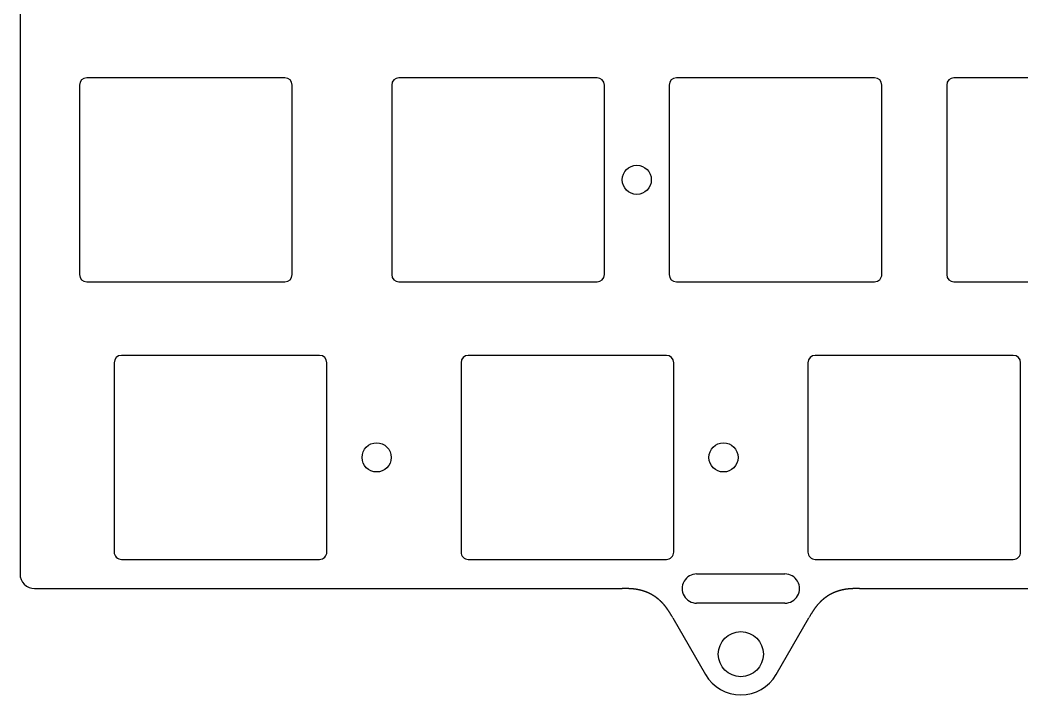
# Model space of a CAD drawing. Header units: millimetres. Extents: x -9 to 276, y -92 to 16.
# Drawn here: x -9 to 59.8, y -92.5 to -46.2 of the extents above; entities that cross this region are included whole.
import ezdxf

# ---------------------------------------------------------------- set-up
doc = ezdxf.new("R2010")
doc.units = ezdxf.units.MM
doc.layers.get('0').update_dxf_attribs({"linetype": 'CONTINUOUS'})
doc.layers.add('Edge.Cuts', color=53, linetype='CONTINUOUS', true_color=0xc8a339)

msp = doc.modelspace()

# ---------------------------------------------------------------- linework, layer by layer
for points in [[(-4.91875, -50.65), (-4.91875, -63.65, 0.414212391), (-4.41875, -64.15), (9.18125, -64.15, 0.414213562), (9.68125, -63.65), (9.68125, -50.65, 0.414213562), (9.18125, -50.15), (-4.41875, -50.15, 0.414212391)], [(16.5125, -50.65), (16.5125, -63.65, 0.414212391), (17.0125, -64.15), (30.6125, -64.15, 0.414213562), (31.1125, -63.65), (31.1125, -50.65, 0.414213562), (30.6125, -50.15), (17.0125, -50.15, 0.414212391)]]:
    msp.add_lwpolyline(points, format="xyb", close=True)
msp.add_circle((33.3375, -57.15), 1)
at = {"layer": 'Edge.Cuts', "linetype": 'CONTINUOUS'}
for p, q in [((-9, 8), (-9, -84.2)), ((49.6625, -50.15), (36.0625, -50.15)), ((68.7125, -50.15), (55.1125, -50.15)), ((35.5625, -50.65), (35.5625, -63.65)), ((50.1625, -63.65), (50.1625, -50.65)), ((54.6125, -50.65), (54.6125, -63.65)), ((36.0625, -64.15), (49.6625, -64.15)), ((55.1125, -64.15), (68.7125, -64.15)), ((37.450012, -84.2), (43.512487, -84.2)), ((-8, -85.2), (32.340611, -85.2)), ((32.373517, -85.200003), (32.340611, -85.2)), ((32.421548, -85.200038), (32.373517, -85.200003)), ((32.461283, -85.200126), (32.421548, -85.200038)), ((32.49654, -85.200269), (32.461283, -85.200126)), ((32.528874, -85.20047), (32.49654, -85.200269)), ((32.5591, -85.20073), (32.528874, -85.20047)), ((32.58771, -85.201049), (32.5591, -85.20073)), ((32.615026, -85.201427), (32.58771, -85.201049)), ((32.641277, -85.201866), (32.615026, -85.201427)), ((32.666627, -85.202365), (32.641277, -85.201866)), ((32.691205, -85.202926), (32.666627, -85.202365)), ((32.715109, -85.203547), (32.691205, -85.202926)), ((32.738419, -85.20423), (32.715109, -85.203547)), ((32.761199, -85.204974), (32.738419, -85.20423)), ((32.783503, -85.20578), (32.761199, -85.204974)), ((32.805377, -85.206648), (32.783503, -85.20578)), ((32.826858, -85.207578), (32.805377, -85.206648)), ((32.847979, -85.20857), (32.826858, -85.207578)), ((32.86877, -85.209625), (32.847979, -85.20857)), ((32.889255, -85.210742), (32.86877, -85.209625)), ((32.909456, -85.211922), (32.889255, -85.210742)), ((32.929393, -85.213165), (32.909456, -85.211922)), ((32.949083, -85.214471), (32.929393, -85.213165)), ((32.968542, -85.21584), (32.949083, -85.214471)), ((32.987784, -85.217273), (32.968542, -85.21584)), ((33.006821, -85.218769), (32.987784, -85.217273)), ((33.025665, -85.220329), (33.006821, -85.218769)), ((33.044327, -85.221952), (33.025665, -85.220329)), ((33.062815, -85.22364), (33.044327, -85.221952)), ((33.08114, -85.225392), (33.062815, -85.22364)), ((33.09931, -85.227208), (33.08114, -85.225392)), ((33.117331, -85.229088), (33.09931, -85.227208)), ((33.13521, -85.231033), (33.117331, -85.229088)), ((33.152955, -85.233043), (33.13521, -85.231033)), ((33.170571, -85.235118), (33.152955, -85.233043)), ((33.188064, -85.237258), (33.170571, -85.235118)), ((33.20544, -85.239463), (33.188064, -85.237258)), ((33.222702, -85.241733), (33.20544, -85.239463)), ((33.239856, -85.244069), (33.222702, -85.241733)), ((33.256906, -85.246471), (33.239856, -85.244069)), ((33.273857, -85.248938), (33.256906, -85.246471)), ((33.290711, -85.251472), (33.273857, -85.248938)), ((33.307473, -85.254072), (33.290711, -85.251472)), ((33.324146, -85.256738), (33.307473, -85.254072)), ((33.340734, -85.259471), (33.324146, -85.256738)), ((33.357239, -85.26227), (33.340734, -85.259471)), ((33.373664, -85.265137), (33.357239, -85.26227)), ((33.390013, -85.268071), (33.373664, -85.265137)), ((33.406288, -85.271072), (33.390013, -85.268071)), ((33.422492, -85.27414), (33.406288, -85.271072)), ((33.438626, -85.277276), (33.422492, -85.27414)), ((33.454694, -85.28048), (33.438626, -85.277276)), ((33.470697, -85.283753), (33.454694, -85.28048)), ((33.486638, -85.287093), (33.470697, -85.283753)), ((33.502519, -85.290503), (33.486638, -85.287093)), ((47.481202, -85.286049), (47.468262, -85.288795)), ((47.494124, -85.28336), (47.481202, -85.286049)), ((47.507028, -85.280728), (47.494124, -85.28336)), ((47.519915, -85.278151), (47.507028, -85.280728)), ((47.532783, -85.27563), (47.519915, -85.278151)), ((47.545633, -85.273164), (47.532783, -85.27563)), ((47.558466, -85.270753), (47.545633, -85.273164)), ((47.57128, -85.268394), (47.558466, -85.270753)), ((47.584076, -85.266089), (47.57128, -85.268394)), ((47.596854, -85.263836), (47.584076, -85.266089)), ((47.609614, -85.261635), (47.596854, -85.263836)), ((47.622355, -85.259485), (47.609614, -85.261635)), ((47.635078, -85.257386), (47.622355, -85.259485)), ((47.647783, -85.255337), (47.635078, -85.257386)), ((47.660469, -85.253337), (47.647783, -85.255337)), ((47.673137, -85.251386), (47.660469, -85.253337)), ((47.685786, -85.249483), (47.673137, -85.251386)), ((47.698416, -85.247627), (47.685786, -85.249483)), ((47.711028, -85.245819), (47.698416, -85.247627)), ((47.723621, -85.244057), (47.711028, -85.245819)), ((47.736195, -85.242341), (47.723621, -85.244057)), ((47.74875, -85.240669), (47.736195, -85.242341)), ((47.761286, -85.239043), (47.74875, -85.240669)), ((47.773804, -85.23746), (47.761286, -85.239043)), ((47.786302, -85.235921), (47.773804, -85.23746)), ((47.798782, -85.234424), (47.786302, -85.235921)), ((47.811242, -85.23297), (47.798782, -85.234424)), ((47.823683, -85.231557), (47.811242, -85.23297)), ((47.836105, -85.230185), (47.823683, -85.231557)), ((47.848508, -85.228854), (47.836105, -85.230185)), ((47.860892, -85.227562), (47.848508, -85.228854)), ((47.873256, -85.22631), (47.860892, -85.227562)), ((47.8856, -85.225095), (47.873256, -85.22631)), ((47.897926, -85.223919), (47.8856, -85.225095)), ((47.910231, -85.22278), (47.897926, -85.223919)), ((47.922517, -85.221678), (47.910231, -85.22278)), ((47.934784, -85.220612), (47.922517, -85.221678)), ((47.947031, -85.219582), (47.934784, -85.220612)), ((47.959258, -85.218586), (47.947031, -85.219582)), ((47.971465, -85.217625), (47.959258, -85.218586)), ((47.983652, -85.216698), (47.971465, -85.217625)), ((47.99582, -85.215804), (47.983652, -85.216698)), ((48.007968, -85.214942), (47.99582, -85.215804)), ((48.020095, -85.214112), (48.007968, -85.214942)), ((48.032203, -85.213313), (48.020095, -85.214112)), ((48.04429, -85.212545), (48.032203, -85.213313)), ((48.056358, -85.211808), (48.04429, -85.212545)), ((48.068405, -85.211099), (48.056358, -85.211808)), ((48.080432, -85.21042), (48.068405, -85.211099)), ((48.092439, -85.209769), (48.080432, -85.21042)), ((48.104425, -85.209146), (48.092439, -85.209769)), ((48.116391, -85.208549), (48.104425, -85.209146)), ((48.128336, -85.20798), (48.116391, -85.208549)), ((48.140261, -85.207436), (48.128336, -85.20798)), ((48.152165, -85.206917), (48.140261, -85.207436)), ((48.164049, -85.206423), (48.152165, -85.206917)), ((48.175912, -85.205953), (48.164049, -85.206423)), ((48.187754, -85.205507), (48.175912, -85.205953)), ((48.199576, -85.205084), (48.187754, -85.205507)), ((48.211376, -85.204683), (48.199576, -85.205084)), ((48.223156, -85.204303), (48.211376, -85.204683)), ((48.234915, -85.203945), (48.223156, -85.204303)), ((48.25837, -85.203289), (48.234915, -85.203945)), ((48.28174, -85.20271), (48.25837, -85.203289)), ((48.305026, -85.202203), (48.28174, -85.20271)), ((48.328226, -85.201764), (48.305026, -85.202203)), ((48.351341, -85.201387), (48.328226, -85.201764)), ((48.37437, -85.201069), (48.351341, -85.201387)), ((48.397312, -85.200803), (48.37437, -85.201069)), ((48.420167, -85.200585), (48.397312, -85.200803)), ((48.442936, -85.200411), (48.420167, -85.200585)), ((48.465616, -85.200275), (48.442936, -85.200411)), ((48.488208, -85.200173), (48.465616, -85.200275)), ((48.510712, -85.2001), (48.488208, -85.200173)), ((48.533127, -85.200051), (48.510712, -85.2001)), ((48.577688, -85.200006), (48.533127, -85.200051)), ((48.621888, -85.2), (48.577688, -85.200006)), ((48.621888, -85.2), (218.078111, -85.2)), ((33.518341, -85.29398), (33.502519, -85.290503)), ((33.534107, -85.297527), (33.518341, -85.29398)), ((33.549819, -85.301143), (33.534107, -85.297527)), ((33.565477, -85.304829), (33.549819, -85.301143)), ((33.581084, -85.308584), (33.565477, -85.304829)), ((33.596642, -85.312409), (33.581084, -85.308584)), ((33.612152, -85.316304), (33.596642, -85.312409)), ((33.627615, -85.32027), (33.612152, -85.316304)), ((33.643034, -85.324306), (33.627615, -85.32027)), ((33.658408, -85.328413), (33.643034, -85.324306)), ((33.673741, -85.332591), (33.658408, -85.328413)), ((33.689032, -85.33684), (33.673741, -85.332591)), ((33.704284, -85.341161), (33.689032, -85.33684)), ((33.719497, -85.345554), (33.704284, -85.341161)), ((33.734674, -85.350019), (33.719497, -85.345554)), ((33.749814, -85.354557), (33.734674, -85.350019)), ((33.764919, -85.359167), (33.749814, -85.354557)), ((33.77999, -85.36385), (33.764919, -85.359167)), ((33.780644, -85.364055), (33.77999, -85.36385)), ((33.788181, -85.36643), (33.780644, -85.364055)), ((33.79571, -85.368824), (33.788181, -85.36643)), ((33.803231, -85.371236), (33.79571, -85.368824)), ((33.810744, -85.373666), (33.803231, -85.371236)), ((33.818249, -85.376115), (33.810744, -85.373666)), ((33.825746, -85.378583), (33.818249, -85.376115)), ((33.833236, -85.381069), (33.825746, -85.378583)), ((33.840717, -85.383573), (33.833236, -85.381069)), ((33.84819, -85.386095), (33.840717, -85.383573)), ((33.855655, -85.388636), (33.84819, -85.386095)), ((33.863112, -85.391196), (33.855655, -85.388636)), ((33.87056, -85.393773), (33.863112, -85.391196)), ((33.878001, -85.396369), (33.87056, -85.393773)), ((33.885433, -85.398984), (33.878001, -85.396369)), ((33.892858, -85.401617), (33.885433, -85.398984)), ((33.900274, -85.404268), (33.892858, -85.401617)), ((33.907682, -85.406937), (33.900274, -85.404268)), ((33.915081, -85.409624), (33.907682, -85.406937)), ((33.922472, -85.41233), (33.915081, -85.409624)), ((33.929855, -85.415054), (33.922472, -85.41233)), ((33.93723, -85.417797), (33.929855, -85.415054)), ((33.944596, -85.420557), (33.93723, -85.417797)), ((33.951954, -85.423336), (33.944596, -85.420557)), ((33.959303, -85.426133), (33.951954, -85.423336)), ((33.966644, -85.428948), (33.959303, -85.426133)), ((33.973977, -85.431781), (33.966644, -85.428948)), ((33.981301, -85.434633), (33.973977, -85.431781)), ((33.988616, -85.437503), (33.981301, -85.434633)), ((33.995923, -85.44039), (33.988616, -85.437503)), ((34.003222, -85.443296), (33.995923, -85.44039)), ((34.010512, -85.44622), (34.003222, -85.443296)), ((34.017793, -85.449162), (34.010512, -85.44622)), ((34.025065, -85.452123), (34.017793, -85.449162)), ((34.032329, -85.455101), (34.025065, -85.452123)), ((34.039585, -85.458097), (34.032329, -85.455101)), ((34.046831, -85.461111), (34.039585, -85.458097)), ((34.054069, -85.464144), (34.046831, -85.461111)), ((34.061298, -85.467194), (34.054069, -85.464144)), ((34.068518, -85.470263), (34.061298, -85.467194)), ((34.07573, -85.473349), (34.068518, -85.470263)), ((34.082933, -85.476453), (34.07573, -85.473349)), ((34.090126, -85.479576), (34.082933, -85.476453)), ((34.097312, -85.482716), (34.090126, -85.479576)), ((34.104488, -85.485874), (34.097312, -85.482716)), ((34.111655, -85.48905), (34.104488, -85.485874)), ((34.118813, -85.492244), (34.111655, -85.48905)), ((34.125962, -85.495456), (34.118813, -85.492244)), ((34.133102, -85.498686), (34.125962, -85.495456)), ((34.140234, -85.501934), (34.133102, -85.498686)), ((34.147356, -85.5052), (34.140234, -85.501934)), ((34.154469, -85.508483), (34.147356, -85.5052)), ((34.161573, -85.511784), (34.154469, -85.508483)), ((34.168668, -85.515103), (34.161573, -85.511784)), ((34.175754, -85.51844), (34.168668, -85.515103)), ((34.182831, -85.521795), (34.175754, -85.51844)), ((34.189898, -85.525167), (34.182831, -85.521795)), ((34.196956, -85.528558), (34.189898, -85.525167)), ((34.204005, -85.531966), (34.196956, -85.528558)), ((34.211045, -85.535391), (34.204005, -85.531966)), ((34.218075, -85.538835), (34.211045, -85.535391)), ((34.225097, -85.542296), (34.218075, -85.538835)), ((34.232108, -85.545775), (34.225097, -85.542296)), ((34.239111, -85.549271), (34.232108, -85.545775)), ((34.246104, -85.552786), (34.239111, -85.549271)), ((34.253088, -85.556317), (34.246104, -85.552786)), ((34.260062, -85.559867), (34.253088, -85.556317)), ((34.267027, -85.563434), (34.260062, -85.559867)), ((34.273982, -85.567019), (34.267027, -85.563434)), ((34.280928, -85.570621), (34.273982, -85.567019)), ((34.287864, -85.574241), (34.280928, -85.570621)), ((34.294791, -85.577879), (34.287864, -85.574241)), ((34.301708, -85.581534), (34.294791, -85.577879)), ((34.308616, -85.585206), (34.301708, -85.581534)), ((34.315514, -85.588897), (34.308616, -85.585206)), ((34.322402, -85.592604), (34.315514, -85.588897)), ((34.329281, -85.596329), (34.322402, -85.592604)), ((34.33615, -85.600072), (34.329281, -85.596329)), ((34.343009, -85.603832), (34.33615, -85.600072)), ((34.349859, -85.60761), (34.343009, -85.603832)), ((34.356698, -85.611405), (34.349859, -85.60761)), ((34.363528, -85.615218), (34.356698, -85.611405)), ((34.370348, -85.619048), (34.363528, -85.615218)), ((34.377159, -85.622895), (34.370348, -85.619048)), ((34.383959, -85.62676), (34.377159, -85.622895)), ((34.39075, -85.630642), (34.383959, -85.62676)), ((34.39753, -85.634542), (34.39075, -85.630642)), ((34.404301, -85.638459), (34.39753, -85.634542)), ((34.411062, -85.642393), (34.404301, -85.638459)), ((34.417813, -85.646344), (34.411062, -85.642393)), ((34.424553, -85.650313), (34.417813, -85.646344)), ((34.431284, -85.654299), (34.424553, -85.650313)), ((34.438005, -85.658303), (34.431284, -85.654299)), ((34.444715, -85.662324), (34.438005, -85.658303)), ((34.451416, -85.666362), (34.444715, -85.662324)), ((34.458106, -85.670417), (34.451416, -85.666362)), ((34.464787, -85.67449), (34.458106, -85.670417)), ((34.471457, -85.678579), (34.464787, -85.67449)), ((34.478116, -85.682686), (34.471457, -85.678579)), ((34.484766, -85.68681), (34.478116, -85.682686)), ((34.491405, -85.690952), (34.484766, -85.68681)), ((34.498034, -85.69511), (34.491405, -85.690952)), ((34.504653, -85.699286), (34.498034, -85.69511)), ((34.511262, -85.703479), (34.504653, -85.699286)), ((34.51786, -85.707688), (34.511262, -85.703479)), ((34.524448, -85.711915), (34.51786, -85.707688)), ((34.531025, -85.71616), (34.524448, -85.711915)), ((34.537592, -85.720421), (34.531025, -85.71616)), ((34.544148, -85.724699), (34.537592, -85.720421)), ((34.550694, -85.728994), (34.544148, -85.724699)), ((34.55723, -85.733307), (34.550694, -85.728994)), ((34.563755, -85.737636), (34.55723, -85.733307)), ((34.570269, -85.741982), (34.563755, -85.737636)), ((34.576773, -85.746346), (34.570269, -85.741982)), ((34.583267, -85.750726), (34.576773, -85.746346)), ((34.589749, -85.755123), (34.583267, -85.750726)), ((34.596222, -85.759538), (34.589749, -85.755123)), ((34.602683, -85.763969), (34.596222, -85.759538)), ((34.609134, -85.768417), (34.602683, -85.763969)), ((34.615574, -85.772882), (34.609134, -85.768417)), ((34.622003, -85.777364), (34.615574, -85.772882)), ((34.628422, -85.781863), (34.622003, -85.777364)), ((34.634829, -85.786379), (34.628422, -85.781863)), ((34.641226, -85.790911), (34.634829, -85.786379)), ((34.647613, -85.795461), (34.641226, -85.790911)), ((34.653988, -85.800027), (34.647613, -85.795461)), ((34.660352, -85.80461), (34.653988, -85.800027)), ((34.666706, -85.80921), (34.660352, -85.80461)), ((34.673048, -85.813826), (34.666706, -85.80921)), ((34.67938, -85.81846), (34.673048, -85.813826)), ((34.685701, -85.82311), (34.67938, -85.81846)), ((34.69201, -85.827777), (34.685701, -85.82311)), ((34.698309, -85.83246), (34.69201, -85.827777)), ((34.704597, -85.837161), (34.698309, -85.83246)), ((34.710873, -85.841878), (34.704597, -85.837161)), ((34.717139, -85.846611), (34.710873, -85.841878)), ((34.723393, -85.851362), (34.717139, -85.846611)), ((34.729636, -85.856129), (34.723393, -85.851362)), ((34.735868, -85.860913), (34.729636, -85.856129)), ((34.742089, -85.865713), (34.735868, -85.860913)), ((34.748299, -85.87053), (34.742089, -85.865713)), ((34.754497, -85.875363), (34.748299, -85.87053)), ((34.760684, -85.880213), (34.754497, -85.875363)), ((34.76686, -85.88508), (34.760684, -85.880213)), ((34.773025, -85.889963), (34.76686, -85.88508)), ((34.779178, -85.894863), (34.773025, -85.889963)), ((34.78532, -85.899779), (34.779178, -85.894863)), ((34.79145, -85.904712), (34.78532, -85.899779)), ((34.797569, -85.909662), (34.79145, -85.904712)), ((34.803677, -85.914627), (34.797569, -85.909662)), ((34.809773, -85.91961), (34.803677, -85.914627)), ((34.815858, -85.924608), (34.809773, -85.91961)), ((34.821931, -85.929623), (34.815858, -85.924608)), ((34.827993, -85.934655), (34.821931, -85.929623)), ((34.834043, -85.939703), (34.827993, -85.934655)), ((34.845023, -85.948931), (34.834043, -85.939703)), ((34.855928, -85.958183), (34.845023, -85.948931)), ((34.86676, -85.96746), (34.855928, -85.958183)), ((34.877518, -85.97676), (34.86676, -85.96746)), ((46.090572, -85.971913), (46.084615, -85.977075)), ((46.096541, -85.966767), (46.090572, -85.971913)), ((46.102521, -85.961638), (46.096541, -85.966767)), ((46.108513, -85.956524), (46.102521, -85.961638)), ((46.114517, -85.951427), (46.108513, -85.956524)), ((46.120533, -85.946347), (46.114517, -85.951427)), ((46.12656, -85.941282), (46.120533, -85.946347)), ((46.132599, -85.936234), (46.12656, -85.941282)), ((46.13865, -85.931202), (46.132599, -85.936234)), ((46.144712, -85.926187), (46.13865, -85.931202)), ((46.150786, -85.921188), (46.144712, -85.926187)), ((46.156871, -85.916205), (46.150786, -85.921188)), ((46.162968, -85.911239), (46.156871, -85.916205)), ((46.169077, -85.906289), (46.162968, -85.911239)), ((46.175197, -85.901355), (46.169077, -85.906289)), ((46.181328, -85.896438), (46.175197, -85.901355)), ((46.187471, -85.891538), (46.181328, -85.896438)), ((46.193626, -85.886653), (46.187471, -85.891538)), ((46.199791, -85.881786), (46.193626, -85.886653)), ((46.205969, -85.876935), (46.199791, -85.881786)), ((46.212157, -85.8721), (46.205969, -85.876935)), ((46.218357, -85.867282), (46.212157, -85.8721)), ((46.224568, -85.86248), (46.218357, -85.867282)), ((46.230791, -85.857695), (46.224568, -85.86248)), ((46.237025, -85.852926), (46.230791, -85.857695)), ((46.24327, -85.848174), (46.237025, -85.852926)), ((46.249526, -85.843439), (46.24327, -85.848174)), ((46.255794, -85.83872), (46.249526, -85.843439)), ((46.262072, -85.834018), (46.255794, -85.83872)), ((46.268362, -85.829332), (46.262072, -85.834018)), ((46.274663, -85.824664), (46.268362, -85.829332)), ((46.280975, -85.820011), (46.274663, -85.824664)), ((46.287299, -85.815376), (46.280975, -85.820011)), ((46.293633, -85.810757), (46.287299, -85.815376)), ((46.299978, -85.806155), (46.293633, -85.810757)), ((46.306334, -85.801569), (46.299978, -85.806155)), ((46.312702, -85.797), (46.306334, -85.801569)), ((46.31908, -85.792448), (46.312702, -85.797)), ((46.325469, -85.787913), (46.31908, -85.792448)), ((46.331869, -85.783395), (46.325469, -85.787913)), ((46.33828, -85.778893), (46.331869, -85.783395)), ((46.344702, -85.774408), (46.33828, -85.778893)), ((46.351135, -85.76994), (46.344702, -85.774408)), ((46.357579, -85.765489), (46.351135, -85.76994)), ((46.364033, -85.761055), (46.357579, -85.765489)), ((46.370498, -85.756637), (46.364033, -85.761055)), ((46.376974, -85.752236), (46.370498, -85.756637)), ((46.383461, -85.747853), (46.376974, -85.752236)), ((46.389958, -85.743486), (46.383461, -85.747853)), ((46.396466, -85.739136), (46.389958, -85.743486)), ((46.402985, -85.734803), (46.396466, -85.739136)), ((46.409514, -85.730487), (46.402985, -85.734803)), ((46.416054, -85.726188), (46.409514, -85.730487)), ((46.422605, -85.721905), (46.416054, -85.726188)), ((46.429166, -85.71764), (46.422605, -85.721905)), ((46.435737, -85.713392), (46.429166, -85.71764)), ((46.44232, -85.709161), (46.435737, -85.713392)), ((46.448912, -85.704947), (46.44232, -85.709161)), ((46.455515, -85.70075), (46.448912, -85.704947)), ((46.462129, -85.69657), (46.455515, -85.70075)), ((46.468753, -85.692407), (46.462129, -85.69657)), ((46.475387, -85.688261), (46.468753, -85.692407)), ((46.482032, -85.684132), (46.475387, -85.688261)), ((46.488687, -85.680021), (46.482032, -85.684132)), ((46.495353, -85.675926), (46.488687, -85.680021)), ((46.502029, -85.671849), (46.495353, -85.675926)), ((46.508715, -85.667789), (46.502029, -85.671849)), ((46.515411, -85.663746), (46.508715, -85.667789)), ((46.522117, -85.65972), (46.515411, -85.663746)), ((46.528834, -85.655711), (46.522117, -85.65972)), ((46.535561, -85.65172), (46.528834, -85.655711)), ((46.542298, -85.647745), (46.535561, -85.65172)), ((46.549046, -85.643788), (46.542298, -85.647745)), ((46.555803, -85.639849), (46.549046, -85.643788)), ((46.56257, -85.635926), (46.555803, -85.639849)), ((46.569348, -85.632021), (46.56257, -85.635926)), ((46.576135, -85.628133), (46.569348, -85.632021)), ((46.582933, -85.624263), (46.576135, -85.628133)), ((46.58974, -85.62041), (46.582933, -85.624263)), ((46.596558, -85.616574), (46.58974, -85.62041)), ((46.603385, -85.612755), (46.596558, -85.616574)), ((46.610223, -85.608954), (46.603385, -85.612755)), ((46.61707, -85.60517), (46.610223, -85.608954)), ((46.623927, -85.601404), (46.61707, -85.60517)), ((46.630794, -85.597655), (46.623927, -85.601404)), ((46.637671, -85.593923), (46.630794, -85.597655)), ((46.644558, -85.590209), (46.637671, -85.593923)), ((46.651454, -85.586512), (46.644558, -85.590209)), ((46.65836, -85.582833), (46.651454, -85.586512)), ((46.665276, -85.579172), (46.65836, -85.582833)), ((46.672202, -85.575527), (46.665276, -85.579172)), ((46.679137, -85.571901), (46.672202, -85.575527)), ((46.686082, -85.568291), (46.679137, -85.571901)), ((46.693037, -85.5647), (46.686082, -85.568291)), ((46.700001, -85.561126), (46.693037, -85.5647)), ((46.706975, -85.557569), (46.700001, -85.561126)), ((46.713958, -85.55403), (46.706975, -85.557569)), ((46.720951, -85.550509), (46.713958, -85.55403)), ((46.727953, -85.547005), (46.720951, -85.550509)), ((46.734965, -85.543519), (46.727953, -85.547005)), ((46.741986, -85.54005), (46.734965, -85.543519)), ((46.749017, -85.536599), (46.741986, -85.54005)), ((46.756057, -85.533166), (46.749017, -85.536599)), ((46.763107, -85.529751), (46.756057, -85.533166)), ((46.770166, -85.526353), (46.763107, -85.529751)), ((46.777234, -85.522973), (46.770166, -85.526353)), ((46.784311, -85.51961), (46.777234, -85.522973)), ((46.791398, -85.516265), (46.784311, -85.51961)), ((46.798495, -85.512938), (46.791398, -85.516265)), ((46.8056, -85.509629), (46.798495, -85.512938)), ((46.812714, -85.506338), (46.8056, -85.509629)), ((46.819838, -85.503064), (46.812714, -85.506338)), ((46.826971, -85.499808), (46.819838, -85.503064)), ((46.834113, -85.49657), (46.826971, -85.499808)), ((46.841265, -85.49335), (46.834113, -85.49657)), ((46.848425, -85.490148), (46.841265, -85.49335)), ((46.855594, -85.486963), (46.848425, -85.490148)), ((46.862773, -85.483796), (46.855594, -85.486963)), ((46.86996, -85.480648), (46.862773, -85.483796)), ((46.877157, -85.477517), (46.86996, -85.480648)), ((46.884362, -85.474404), (46.877157, -85.477517)), ((46.891577, -85.471309), (46.884362, -85.474404)), ((46.8988, -85.468231), (46.891577, -85.471309)), ((46.906032, -85.465172), (46.8988, -85.468231)), ((46.913273, -85.462131), (46.906032, -85.465172)), ((46.920523, -85.459108), (46.913273, -85.462131)), ((46.927782, -85.456103), (46.920523, -85.459108)), ((46.93505, -85.453115), (46.927782, -85.456103)), ((46.942326, -85.450146), (46.93505, -85.453115)), ((46.949611, -85.447195), (46.942326, -85.450146)), ((46.956905, -85.444262), (46.949611, -85.447195)), ((46.964208, -85.441347), (46.956905, -85.444262)), ((46.971519, -85.43845), (46.964208, -85.441347)), ((46.978839, -85.435571), (46.971519, -85.43845)), ((46.986168, -85.43271), (46.978839, -85.435571)), ((46.993505, -85.429867), (46.986168, -85.43271)), ((47.00085, -85.427042), (46.993505, -85.429867)), ((47.008205, -85.424236), (47.00085, -85.427042)), ((47.015568, -85.421448), (47.008205, -85.424236)), ((47.022939, -85.418677), (47.015568, -85.421448)), ((47.030319, -85.415925), (47.022939, -85.418677)), ((47.037707, -85.413192), (47.030319, -85.415925)), ((47.045104, -85.410476), (47.037707, -85.413192)), ((47.058586, -85.405581), (47.045104, -85.410476)), ((47.072051, -85.400763), (47.058586, -85.405581)), ((47.0855, -85.396021), (47.072051, -85.400763)), ((47.098933, -85.391354), (47.0855, -85.396021)), ((47.11235, -85.386762), (47.098933, -85.391354)), ((47.125751, -85.382244), (47.11235, -85.386762)), ((47.139135, -85.377799), (47.125751, -85.382244)), ((47.152502, -85.373427), (47.139135, -85.377799)), ((47.165854, -85.369127), (47.152502, -85.373427)), ((47.179188, -85.364899), (47.165854, -85.369127)), ((47.192506, -85.360742), (47.179188, -85.364899)), ((47.205808, -85.356656), (47.192506, -85.360742)), ((47.219093, -85.352639), (47.205808, -85.356656)), ((47.232361, -85.348692), (47.219093, -85.352639)), ((47.245612, -85.344813), (47.232361, -85.348692)), ((47.258846, -85.341002), (47.245612, -85.344813)), ((47.272064, -85.337259), (47.258846, -85.341002)), ((47.285264, -85.333583), (47.272064, -85.337259)), ((47.298448, -85.329973), (47.285264, -85.333583)), ((47.311614, -85.326428), (47.298448, -85.329973)), ((47.324763, -85.322949), (47.311614, -85.326428)), ((47.337896, -85.319534), (47.324763, -85.322949)), ((47.351011, -85.316182), (47.337896, -85.319534)), ((47.364108, -85.312894), (47.351011, -85.316182)), ((47.377189, -85.309669), (47.364108, -85.312894)), ((47.390252, -85.306506), (47.377189, -85.309669)), ((47.403297, -85.303404), (47.390252, -85.306506)), ((47.416325, -85.300363), (47.403297, -85.303404)), ((47.429336, -85.297382), (47.416325, -85.300363)), ((47.442329, -85.294461), (47.429336, -85.297382)), ((47.455304, -85.291598), (47.442329, -85.294461)), ((47.468262, -85.288795), (47.455304, -85.291598)), ((34.888203, -85.986083), (34.877518, -85.97676)), ((34.898816, -85.995429), (34.888203, -85.986083)), ((34.909358, -86.004797), (34.898816, -85.995429)), ((34.919828, -86.014188), (34.909358, -86.004797)), ((34.930227, -86.023601), (34.919828, -86.014188)), ((34.940556, -86.033035), (34.930227, -86.023601)), ((34.950815, -86.04249), (34.940556, -86.033035)), ((34.961005, -86.051967), (34.950815, -86.04249)), ((34.971125, -86.061463), (34.961005, -86.051967)), ((34.981178, -86.07098), (34.971125, -86.061463)), ((34.991163, -86.080516), (34.981178, -86.07098)), ((35.00108, -86.090072), (34.991163, -86.080516)), ((35.01093, -86.099647), (35.00108, -86.090072)), ((35.020714, -86.109241), (35.01093, -86.099647)), ((35.030433, -86.118853), (35.020714, -86.109241)), ((35.040086, -86.128484), (35.030433, -86.118853)), ((35.049674, -86.138131), (35.040086, -86.128484)), ((35.059197, -86.147797), (35.049674, -86.138131)), ((35.068657, -86.157479), (35.059197, -86.147797)), ((35.078053, -86.167178), (35.068657, -86.157479)), ((35.087387, -86.176893), (35.078053, -86.167178)), ((35.096658, -86.186624), (35.087387, -86.176893)), ((35.105867, -86.196371), (35.096658, -86.186624)), ((35.115014, -86.206133), (35.105867, -86.196371)), ((35.124101, -86.21591), (35.115014, -86.206133)), ((35.133128, -86.225702), (35.124101, -86.21591)), ((35.142094, -86.235508), (35.133128, -86.225702)), ((35.151001, -86.245328), (35.142094, -86.235508)), ((35.159849, -86.255161), (35.151001, -86.245328)), ((35.168639, -86.265007), (35.159849, -86.255161)), ((35.177371, -86.274867), (35.168639, -86.265007)), ((35.186045, -86.284739), (35.177371, -86.274867)), ((35.194662, -86.294623), (35.186045, -86.284739)), ((35.203223, -86.304518), (35.194662, -86.294623)), ((35.211728, -86.314426), (35.203223, -86.304518)), ((35.220177, -86.324344), (35.211728, -86.314426)), ((35.228572, -86.334273), (35.220177, -86.324344)), ((35.236912, -86.344213), (35.228572, -86.334273)), ((35.245198, -86.354163), (35.236912, -86.344213)), ((35.25343, -86.364122), (35.245198, -86.354163)), ((35.26161, -86.374091), (35.25343, -86.364122)), ((35.269737, -86.384069), (35.26161, -86.374091)), ((35.277812, -86.394055), (35.269737, -86.384069)), ((35.285835, -86.40405), (35.277812, -86.394055)), ((35.293808, -86.414053), (35.285835, -86.40405)), ((35.30173, -86.424063), (35.293808, -86.414053)), ((35.309602, -86.434081), (35.30173, -86.424063)), ((35.317424, -86.444106), (35.309602, -86.434081)), ((35.325198, -86.454137), (35.317424, -86.444106)), ((35.332923, -86.464175), (35.325198, -86.454137)), ((35.3406, -86.474219), (35.332923, -86.464175)), ((35.348229, -86.484268), (35.3406, -86.474219)), ((35.355811, -86.494322), (35.348229, -86.484268)), ((35.363347, -86.504381), (35.355811, -86.494322)), ((35.370837, -86.514445), (35.363347, -86.504381)), ((35.378281, -86.524513), (35.370837, -86.514445)), ((35.38568, -86.534585), (35.378281, -86.524513)), ((35.393034, -86.54466), (35.38568, -86.534585)), ((35.400345, -86.554739), (35.393034, -86.54466)), ((35.407612, -86.56482), (35.400345, -86.554739)), ((35.414835, -86.574904), (35.407612, -86.56482)), ((35.422017, -86.58499), (35.414835, -86.574904)), ((35.429156, -86.595077), (35.422017, -86.58499)), ((35.436253, -86.605166), (35.429156, -86.595077)), ((35.443309, -86.615256), (35.436253, -86.605166)), ((35.450325, -86.625347), (35.443309, -86.615256)), ((35.457301, -86.635439), (35.450325, -86.625347)), ((35.464237, -86.64553), (35.457301, -86.635439)), ((35.471134, -86.655621), (35.464237, -86.64553)), ((35.477992, -86.665711), (35.471134, -86.655621)), ((43.512487, -86.2), (37.450012, -86.2)), ((45.485468, -86.664119), (45.474553, -86.680287)), ((45.496329, -86.648172), (45.485468, -86.664119)), ((45.507144, -86.632433), (45.496329, -86.648172)), ((45.517917, -86.616894), (45.507144, -86.632433)), ((45.528654, -86.601544), (45.517917, -86.616894)), ((45.53936, -86.586376), (45.528654, -86.601544)), ((45.550039, -86.571382), (45.53936, -86.586376)), ((45.560697, -86.556555), (45.550039, -86.571382)), ((45.571336, -86.541888), (45.560697, -86.556555)), ((45.58196, -86.527377), (45.571336, -86.541888)), ((45.592573, -86.513014), (45.58196, -86.527377)), ((45.603178, -86.498795), (45.592573, -86.513014)), ((45.613778, -86.484715), (45.603178, -86.498795)), ((45.624375, -86.47077), (45.613778, -86.484715)), ((45.634973, -86.456956), (45.624375, -86.47077)), ((45.645573, -86.443268), (45.634973, -86.456956)), ((45.656178, -86.429703), (45.645573, -86.443268)), ((45.66679, -86.416257), (45.656178, -86.429703)), ((45.677411, -86.402928), (45.66679, -86.416257)), ((45.688044, -86.389711), (45.677411, -86.402928)), ((45.698689, -86.376605), (45.688044, -86.389711)), ((45.70935, -86.363606), (45.698689, -86.376605)), ((45.720027, -86.350712), (45.70935, -86.363606)), ((45.730722, -86.33792), (45.720027, -86.350712)), ((45.741437, -86.325228), (45.730722, -86.33792)), ((45.752174, -86.312634), (45.741437, -86.325228)), ((45.762933, -86.300136), (45.752174, -86.312634)), ((45.773716, -86.287731), (45.762933, -86.300136)), ((45.784525, -86.275418), (45.773716, -86.287731)), ((45.795361, -86.263194), (45.784525, -86.275418)), ((45.806224, -86.251059), (45.795361, -86.263194)), ((45.817117, -86.239011), (45.806224, -86.251059)), ((45.82804, -86.227047), (45.817117, -86.239011)), ((45.838995, -86.215167), (45.82804, -86.227047)), ((45.849982, -86.203368), (45.838995, -86.215167)), ((45.861003, -86.19165), (45.849982, -86.203368)), ((45.872059, -86.180011), (45.861003, -86.19165)), ((45.883151, -86.16845), (45.872059, -86.180011)), ((45.894279, -86.156966), (45.883151, -86.16845)), ((45.905445, -86.145557), (45.894279, -86.156966)), ((45.916649, -86.134222), (45.905445, -86.145557)), ((45.927893, -86.122961), (45.916649, -86.134222)), ((45.939178, -86.111772), (45.927893, -86.122961)), ((45.950504, -86.100653), (45.939178, -86.111772)), ((45.961872, -86.089605), (45.950504, -86.100653)), ((45.973283, -86.078627), (45.961872, -86.089605)), ((45.984738, -86.067716), (45.973283, -86.078627)), ((45.996238, -86.056873), (45.984738, -86.067716)), ((46.007783, -86.046097), (45.996238, -86.056873)), ((46.019374, -86.035386), (46.007783, -86.046097)), ((46.019877, -86.034924), (46.019374, -86.035386)), ((46.025702, -86.029584), (46.019877, -86.034924)), ((46.031539, -86.024261), (46.025702, -86.029584)), ((46.037389, -86.018953), (46.031539, -86.024261)), ((46.04325, -86.013662), (46.037389, -86.018953)), ((46.049124, -86.008387), (46.04325, -86.013662)), ((46.055009, -86.003128), (46.049124, -86.008387)), ((46.060907, -85.997885), (46.055009, -86.003128)), ((46.066816, -85.992658), (46.060907, -85.997885)), ((46.072737, -85.987447), (46.066816, -85.992658)), ((46.07867, -85.982253), (46.072737, -85.987447)), ((46.084615, -85.977075), (46.07867, -85.982253)), ((35.484812, -86.6758), (35.477992, -86.665711)), ((35.491595, -86.685888), (35.484812, -86.6758)), ((35.49834, -86.695974), (35.491595, -86.685888)), ((35.505049, -86.706058), (35.49834, -86.695974)), ((35.511722, -86.71614), (35.505049, -86.706058)), ((35.518359, -86.726219), (35.511722, -86.71614)), ((35.52496, -86.736295), (35.518359, -86.726219)), ((35.531528, -86.746368), (35.52496, -86.736295)), ((35.53806, -86.756436), (35.531528, -86.746368)), ((35.54456, -86.766501), (35.53806, -86.756436)), ((35.551026, -86.776561), (35.54456, -86.766501)), ((35.557459, -86.786616), (35.551026, -86.776561)), ((35.563861, -86.796667), (35.557459, -86.786616)), ((35.57023, -86.806711), (35.563861, -86.796667)), ((35.576568, -86.81675), (35.57023, -86.806711)), ((35.582876, -86.826783), (35.576568, -86.81675)), ((35.589154, -86.836809), (35.582876, -86.826783)), ((35.595401, -86.846828), (35.589154, -86.836809)), ((35.60162, -86.85684), (35.595401, -86.846828)), ((35.60781, -86.866844), (35.60162, -86.85684)), ((35.620105, -86.886828), (35.60781, -86.866844)), ((35.632292, -86.906778), (35.620105, -86.886828)), ((35.644373, -86.926691), (35.632292, -86.906778)), ((35.656354, -86.946563), (35.644373, -86.926691)), ((35.668237, -86.966393), (35.656354, -86.946563)), ((35.680028, -86.986177), (35.668237, -86.966393)), ((35.691729, -87.005913), (35.680028, -86.986177)), ((35.703345, -87.025598), (35.691729, -87.005913)), ((35.71488, -87.045228), (35.703345, -87.025598)), ((35.726338, -87.064802), (35.71488, -87.045228)), ((35.737722, -87.084317), (35.726338, -87.064802)), ((35.749037, -87.103769), (35.737722, -87.084317)), ((35.760287, -87.123156), (35.749037, -87.103769)), ((35.782606, -87.161725), (35.760287, -87.123156)), ((35.804712, -87.2), (35.782606, -87.161725)), ((35.804712, -87.2), (38.056379, -91.1)), ((42.906121, -91.1), (45.157787, -87.2)), ((45.174237, -87.171513), (45.157787, -87.2)), ((45.198284, -87.129933), (45.174237, -87.171513)), ((45.218228, -87.095565), (45.198284, -87.129933)), ((45.235981, -87.065102), (45.218228, -87.095565)), ((45.252322, -87.0372), (45.235981, -87.065102)), ((45.26766, -87.011153), (45.252322, -87.0372)), ((45.282241, -86.986536), (45.26766, -87.011153)), ((45.296227, -86.963068), (45.282241, -86.986536)), ((45.309733, -86.940554), (45.296227, -86.963068)), ((45.322841, -86.918849), (45.309733, -86.940554)), ((45.335615, -86.897844), (45.322841, -86.918849)), ((45.348105, -86.877453), (45.335615, -86.897844)), ((45.360351, -86.857608), (45.348105, -86.877453)), ((45.372386, -86.838252), (45.360351, -86.857608)), ((45.384236, -86.819339), (45.372386, -86.838252)), ((45.395924, -86.800829), (45.384236, -86.819339)), ((45.40747, -86.782691), (45.395924, -86.800829)), ((45.41889, -86.764895), (45.40747, -86.782691)), ((45.430199, -86.747417), (45.41889, -86.764895)), ((45.441409, -86.730235), (45.430199, -86.747417)), ((45.452532, -86.71333), (45.441409, -86.730235)), ((45.463577, -86.696686), (45.452532, -86.71333)), ((45.474553, -86.680287), (45.463577, -86.696686))]:
    msp.add_line(p, q, dxfattribs=at)
at = {"layer": 'Edge.Cuts', "linetype": 'Continuous'}
for p, q in [((11.5625, -69.2), (-2.037499, -69.2)), ((35.375, -69.2), (21.775, -69.2)), ((59.1875, -69.2), (45.5875, -69.2)), ((-2.5375, -69.700001), (-2.5375, -82.699999)), ((12.0625, -82.7), (12.0625, -69.7)), ((21.275, -69.7), (21.275, -82.7)), ((35.875, -82.7), (35.875, -69.7)), ((45.0875, -69.7), (45.0875, -82.7)), ((59.6875, -82.7), (59.6875, -69.7)), ((-2.037499, -83.2), (11.5625, -83.2)), ((21.775, -83.2), (35.375, -83.2)), ((45.5875, -83.2), (59.1875, -83.2))]:
    msp.add_line(p, q, dxfattribs=at)
at = {"layer": 'Edge.Cuts'}
for centre, radius in [((15.478125, -76.2), 1), ((39.290625, -76.2), 1), ((40.48125, -89.7), 1.55)]:
    msp.add_circle(centre, radius, dxfattribs=at)
for centre, radius, start, end in [((36.06264, -50.65006), 0.50014, 90.01603826, 179.99312643), ((49.6625, -50.65), 0.5, 0, 90), ((55.1126, -50.6501), 0.5001, 90.01145499, 179.98854314), ((36.0625, -63.65), 0.5, -180, -90), ((49.6626, -63.6501), 0.4999, -90.01146333, 0.01146145), ((55.1125, -63.65), 0.5, -180, -90), ((-2.037478, -69.700041), 0.500022, 90.00240623, 179.99541654), ((11.562522, -69.700041), 0.500041, 0.00469846, 90.00252081), ((21.775022, -69.700041), 0.500022, 90.00252081, 179.99530195), ((35.375022, -69.700041), 0.500041, 0.00469846, 90.00252081), ((45.587522, -69.700041), 0.500022, 90.00252081, 179.99530195), ((59.187522, -69.700041), 0.500041, 0.00469846, 90.00252081), ((-2.037478, -82.700041), 0.499959, 179.99518737, 269.99759338), ((11.562522, -82.700041), 0.499978, 269.99747878, 0.00469846), ((21.775022, -82.700041), 0.499959, 179.99530195, 269.99747878), ((35.375022, -82.700041), 0.499978, 269.99747878, 0.00469846), ((45.587522, -82.700041), 0.499959, 179.99530195, 269.99747878), ((59.187522, -82.700041), 0.499978, 269.99747878, 0.00469846), ((-8, -84.200001), 0.999999, -180.0000573, -90), ((37.45, -85.200001), 0.999999, -270.00068755, -89.99931245), ((43.5125, -85.200001), 1.000001, -90.00074485, 90.00074484), ((40.48125, -89.7), 2.8, -149.99999866, -30.00000134)]:
    msp.add_arc(centre, radius, start, end, dxfattribs=at)

doc.saveas('drawing.dxf')
